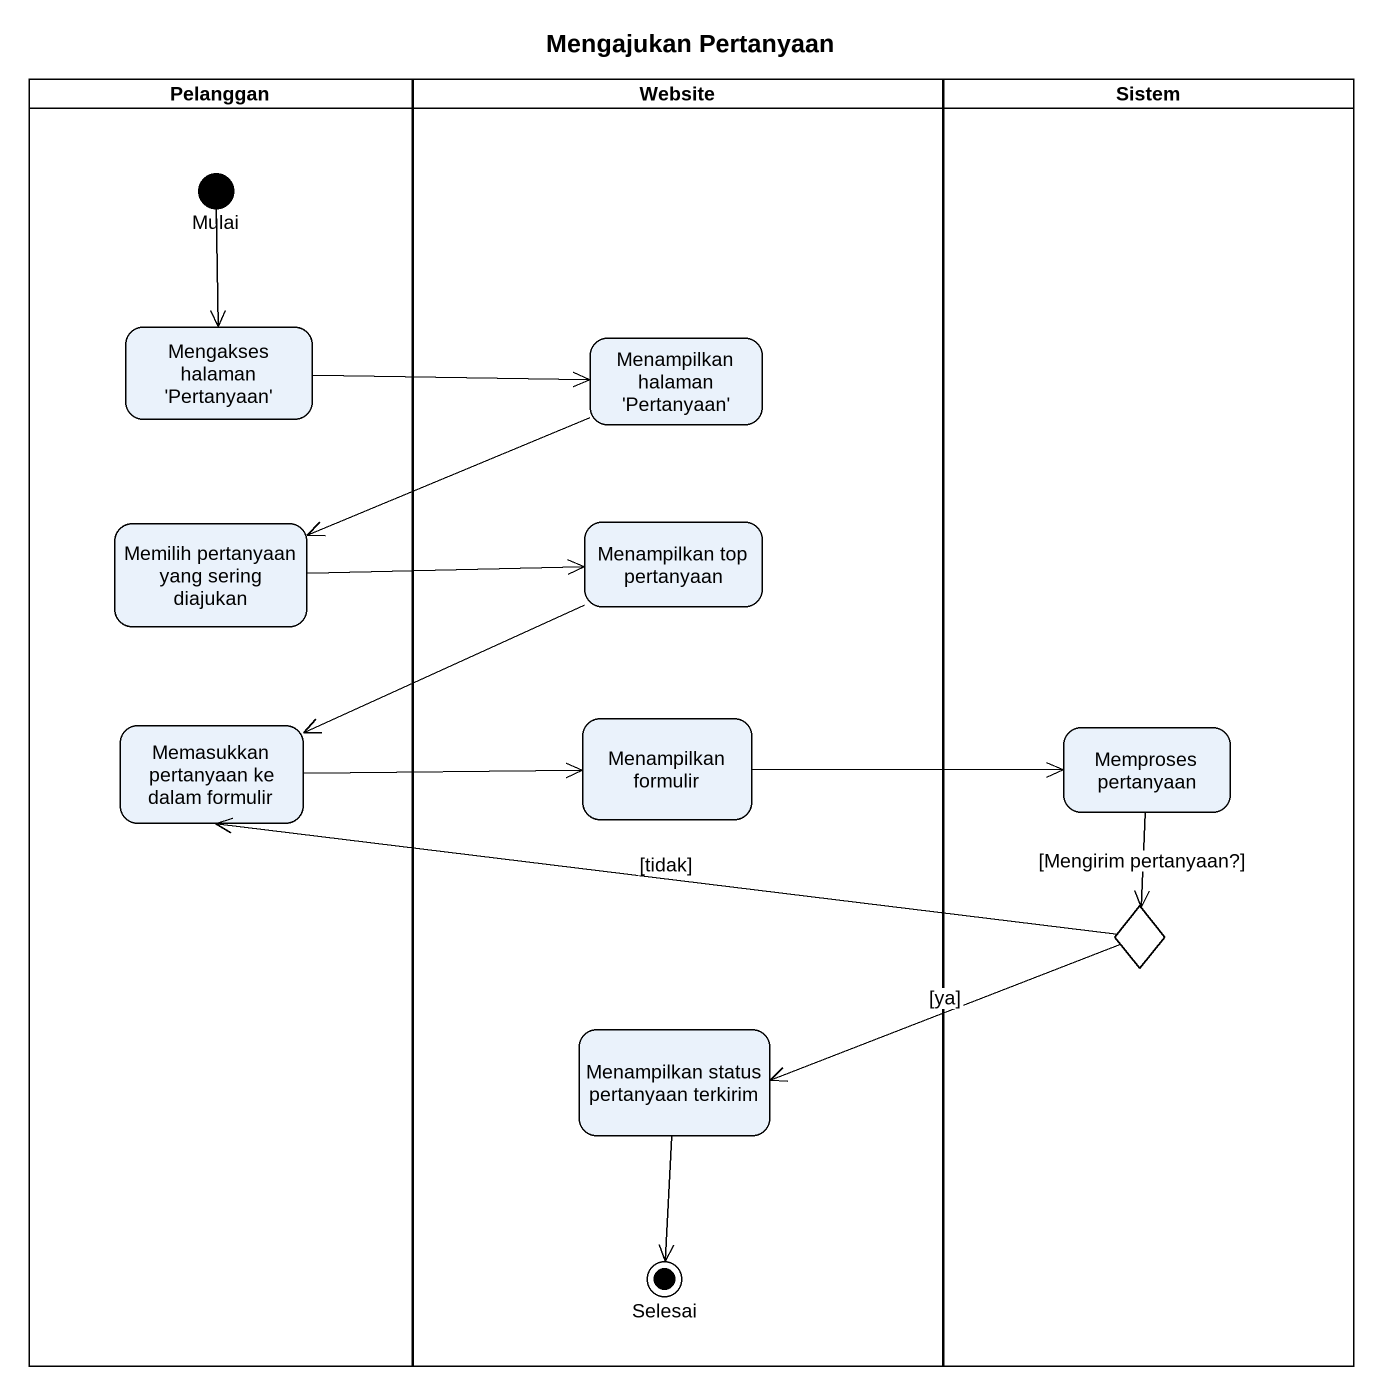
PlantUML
@startuml
title Mengajukan Pertanyaan
hide empty description
state Pelanggan <<partition>> {
  state Mulai <<start>>
  state "Mengakses halaman 'Pertanyaan'" as Mengakses_halaman_Pertanyaan
  state "Memilih pertanyaan yang sering diajukan" as Memilih_pertanyaan_yang
  state "Memasukkan pertanyaan ke dalam formulir" as Memasukkan_pertanyaan_ke
}
state Website <<partition>> {
  state "Menampilkan halaman 'Pertanyaan'" as Menampilkan_halaman
  state "Menampilkan top pertanyaan" as Menampilkan_top_pertanyaan
  state "Menampilkan formulir" as Menampilkan_formulir
  state "Menampilkan status pertanyaan terkirim" as Menampilkan_status
  state Selesai <<end>>
}
state Sistem <<partition>> {
  state "Memproses pertanyaan" as Memproses_pertanyaan
  state choice1 <<choice>>
}
Mulai --> Mengakses_halaman_Pertanyaan
Mengakses_halaman_Pertanyaan -right-> Menampilkan_halaman
Menampilkan_halaman -left-> Memilih_pertanyaan_yang
Memilih_pertanyaan_yang -right-> Menampilkan_top_pertanyaan
Menampilkan_top_pertanyaan -left-> Memasukkan_pertanyaan_ke
Memasukkan_pertanyaan_ke -right-> Menampilkan_formulir
Menampilkan_formulir -right-> Memproses_pertanyaan
Memproses_pertanyaan --> choice1 : [Mengirim pertanyaan?]
choice1 -left-> Memasukkan_pertanyaan_ke : [tidak]
choice1 -left-> Menampilkan_status : [ya]
Menampilkan_status --> Selesai
@enduml
